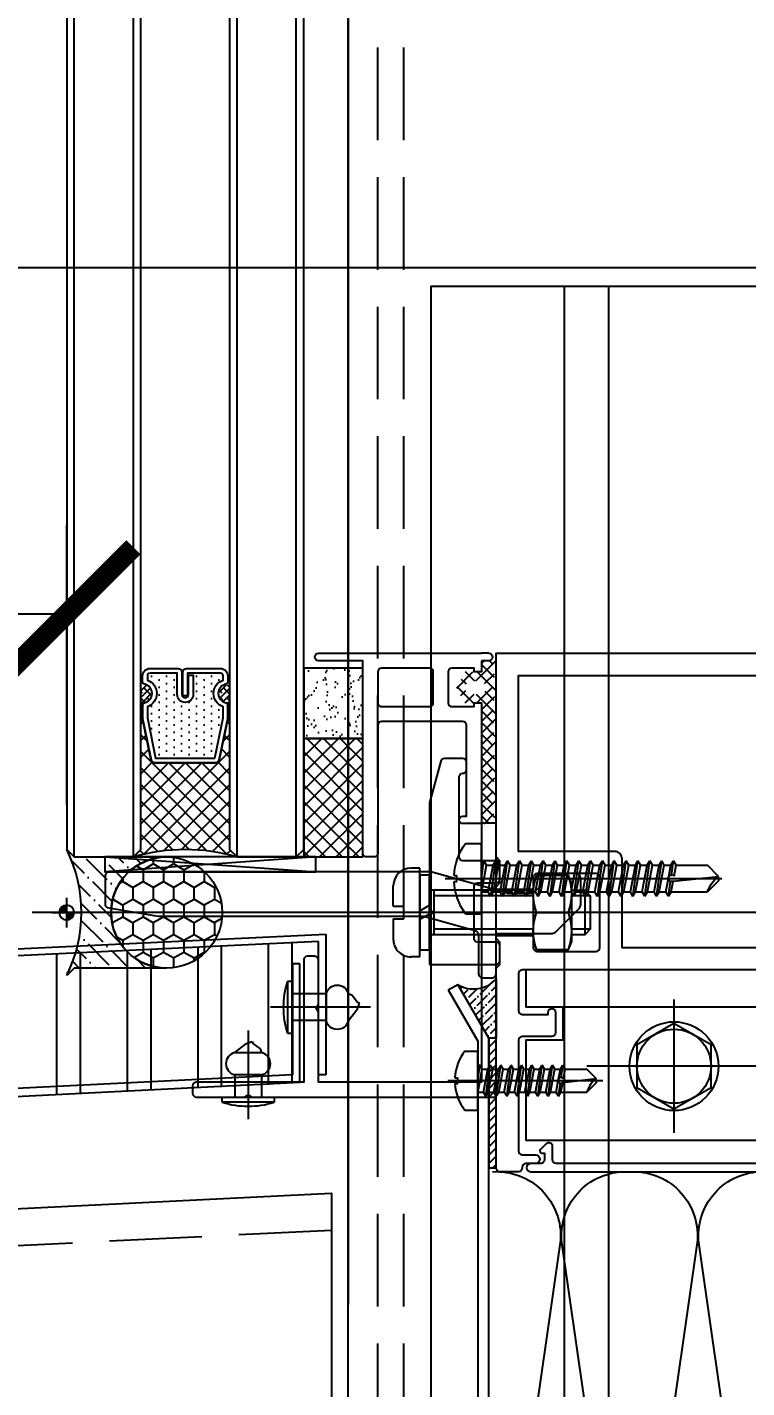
# Model space of a CAD drawing. Extents: x -8792 to 174344, y -43961 to 62816.
# Drawn here: x 120857.5 to 120954.7, y -8405.1 to -8221.4 of the extents above; entities that cross this region are included whole.
import ezdxf
from ezdxf.xclip import XClip

# ---------------------------------------------------------------- set-up
doc = ezdxf.new("R2010")
doc.units = 0
doc.header["$LTSCALE"] = 50
doc.header["$XCLIPFRAME"] = 0
for name, pattern in [('CENTER', [2, 1.25, -0.25, 0.25, -0.25]), ('CENTER2', [28.575, 19.05, -3.175, 3.175, -3.175]), ('DASH', [0.35, 0.25, -0.1]), ('DIVIDE', [1.25, 0.5, -0.25, 0, -0.25, 0, -0.25]), ('DOT2', [0.125, 0, -0.125]), ('HIDDEN', [0.375, 0.25, -0.125]), ('JIS_08_15', [17.25, 15, -0.75, 0.75, -0.75])]:
    doc.linetypes.add(name, pattern=pattern)
for name, color, linetype in [('#分隔线', 1, 'JIS_08_15'), ('#填充层', 8, 'Continuous'), ('#标注', 1, 'Continuous'), ('#玻璃', 130, 'Continuous'), ('#胶', 95, 'Continuous'), ('#虚线', 8, 'HIDDEN'), ('#轴线', 1, 'CENTER2'), ('#配件', 11, 'Continuous'), ('#铝型材', 3, 'Continuous'), ('#铝型材看线', 90, 'Continuous'), ('#铝板', 2, 'Continuous'), ('#非幕墙范围构件', 8, 'DASH'), ('0 @ 1', 7, 'Continuous'), ('0-钢材投影', 40, 'Continuous'), ('6 附件', 6, 'Continuous'), ('A-FLOR-OTLN', 4, 'DOT2'), ('PJ', 4, 'Continuous'), ('TC', 251, 'Continuous'), ('USER', 7, 'Continuous'), ('WA', 34, 'Continuous'), ('XC', 3, 'Continuous'), ('中心线', 1, 'CENTER2'), ('其他', 4, 'Continuous'), ('吊顶', 7, 'Continuous'), ('螺栓钉类', 241, 'Continuous'), ('螺钉', 233, 'Continuous')]:
    doc.layers.add(name, color=color, linetype=linetype)
doc.styles.add('JHZX', font='jrs.shx', dxfattribs={"width": 0.6, "bigfont": 'jhz.shx'})
doc.dimstyles.new('JZBZ-12', dxfattribs={"dimscale": 12, "dimtxt": 3, "dimasz": 1.5, "dimexe": 1, "dimexo": 1, "dimgap": 0.5, "dimtad": 1, "dimdec": 0, "dimdsep": 46, "dimtxsty": 'JHZX', "dimblk1": 'ARCHTICK', "dimblk2": 'ARCHTICK', "dimsah": 1, "dimcen": 0, "dimclrd": 1, "dimclre": 1, "dimclrt": 2, "dimadec": 3, "dimazin": 2, "dimtfac": 1, "dimtdec": 0, "dimtix": 1, "dimtmove": 0, "dimatfit": 3, "dimfxl": 0, "dimtolj": 1, "dimlwd": -1, "dimlwe": -1, "dimarcsym": 0})
pattern_1 = [(45, (-4671.38655, -3985.9669), (-0.449012806, 0.449012806), []), (135, (-4671.38655, -3985.9669), (-1.34703842, 0.449012806), [1.5875, -0.9525])]

# ---------------------------------------------------------------- blocks, each defined once
blk = doc.blocks.new('A$Cbd8d7c8c')
at = {"layer": 'A-FLOR-OTLN', "color": 8}
blk.add_lwpolyline([(-22721.25, -15689.87), (-43719.42, -33393.16, 0.413756), (-43991.61, -36560.98, 0.189672), (122158.17, -126683.04, 0.414786), (124666.02, -124719.49), (133885.17, -48361.88, 0.379931), (116453.25, -23207.95, 0.236452)], format="xyb", dxfattribs=at)
at = {"layer": '吊顶', "const_width": 3}
blk.add_lwpolyline([(36525.16, -42886.24, 0.056654), (31389.8, -41079.32), (30859.09, -40957.78, -0.112536), (21289.45, -36343.72, -0.028917), (3039.01, -19971.01, 0.413532), (-633.62, -19953.38), (-31397.94, -50352.84, 0.414781), (-31416.33, -54033.31, 0.170492), (123964.28, -129414.71, 0.412564), (126841.18, -127143.22), (136317.5, -48655.55, 1.269195), (87076.8, -54393.32)], format="xyb", dxfattribs=at)
blk = doc.blocks.new('螺栓X')
at = {"layer": '螺钉', "ltscale": 5}
for p, q in [((-728.78, -6445.81), (-728.78, -6448.31)), ((-724.28, -6445.81), (-724.28, -6448.31)), ((-729.53, -6446.56), (-723.53, -6446.56)), ((-726.53, -6453.07), (-726.53, -6448.76)), ((-729.53, -6453.51), (-729.53, -6467.51)), ((-728.78, -6453.51), (-728.78, -6466.94)), ((-724.28, -6453.51), (-724.28, -6466.94)), ((-723.53, -6453.51), (-723.53, -6467.51)), ((-729.53, -6466.94), (-723.53, -6466.94)), ((-726.77, -6468.81), (-727.52, -6467.51)), ((-725.62, -6468.81), (-726.37, -6467.51)), ((-732.53, -6468.81), (-732.53, -6470.01)), ((-720.53, -6468.81), (-732.53, -6468.81)), ((-720.53, -6468.81), (-720.53, -6470.01)), ((-727.39, -6472.41), (-727.39, -6470.99)), ((-725.67, -6470.99), (-727.39, -6470.99)), ((-725.67, -6472.41), (-725.67, -6470.99)), ((-727.39, -6472.41), (-730.13, -6472.41)), ((-725.67, -6472.41), (-722.93, -6472.41))]:
    blk.add_line(p, q, dxfattribs=at)
blk.add_lwpolyline([(-729.53, -6448.31), (-729.53, -6446.56), (-728.78, -6445.81), (-724.28, -6445.81), (-723.53, -6446.56), (-723.53, -6448.33)], dxfattribs=at)
for points in [[(-721.53, -6448.76, 0.178633), (-726.53, -6448.76, 0.178633), (-731.53, -6448.76)], [(-721.53, -6453.07, -0.178633), (-726.53, -6453.07, -0.178633), (-731.53, -6453.07)]]:
    blk.add_lwpolyline(points, format="xyb", dxfattribs=at)
for points in [[(-730.45, -6448.31), (-731.53, -6448.76), (-731.53, -6453.07), (-730.45, -6453.51), (-722.61, -6453.51), (-721.53, -6453.07), (-721.53, -6448.76), (-722.61, -6448.31)], [(-721.48, -6467.51), (-731.58, -6467.51), (-731.58, -6468.81), (-721.48, -6468.81)]]:
    blk.add_lwpolyline(points, close=True, dxfattribs=at)
for centre, start, end in [((-730.13, -6470.01), 180, 270), ((-722.93, -6470.01), 270, 0)]:
    blk.add_arc(centre, 2.4, start, end, dxfattribs=at)
blk = doc.blocks.new('utyiyuoiupop')
at = {"layer": '#胶'}
h = blk.add_hatch(dxfattribs=at)
h.set_pattern_fill('ANSI37', color=256, style=0)
h.set_pattern_definition([(45, (-5185.5796, 4197.8806), (-1.122532, 1.122532), []), (135, (-5185.5796, 4197.8806), (-1.122532, -1.122532), [])])
h.paths.add_polyline_path([(-23.5, 40), (-7.5, 40), (-7.5, 32), (-23.5, 32)])
at = {"layer": '#配件'}
h = blk.add_hatch(dxfattribs=at)
h.set_pattern_fill('AR-SAND', color=256, style=0)
h.set_pattern_definition([(37.5, (-5185.5796, 4197.8806), (-0.08000156, 2.4470662), [0, -1.9304, 0, -2.159, 0, -2.06375]), (7.5, (-5185.5796, 4197.8806), (2.2476164, 3.5841255), [0, -1.0414, 0, -1.7399, 0, -0.66675]), (327.5, (-5187.1417, 4197.8806), (3.95496185, 0.0071859), [0, -0.635, 0, -2.286, 0, -2.9845]), (317.5, (-5187.1417, 4197.8806), (3.8177823, 1.1146466), [0, -0.3175, 0, -1.4986, 0, -1.7145])])
h.paths.add_polyline_path([(-33, 40), (-33, 32), (-23.5, 32), (-23.5, 40)])
at = {"layer": '#胶'}
blk.add_lwpolyline([(-23.5, 40), (-23.5, 32), (-7.5, 32), (-7.5, 40)], close=True, dxfattribs=at)
at = {"layer": '#配件'}
blk.add_lwpolyline([(-33, 40), (-33, 32), (-23.5, 32), (-23.5, 40)], close=True, dxfattribs=at)
blk = doc.blocks.new('XDSFFGGH')
at = {"layer": '#胶'}
h = blk.add_hatch(dxfattribs=at)
h.set_pattern_fill('ANSI36', color=256, angle=-90, style=0)
h.set_pattern_definition([(315, (70143.882, 25666.6593), (3.08696304, -0.841899), [3.96875, -0.79375, 0, -0.79375])])
edge = h.paths.add_edge_path()
edge.add_line((65952, 20473.58), (65956.98, 20473.58))
edge.add_arc((65956.98, 20481.08), 7.5, 90, 270, ccw=False)
edge.add_line((65956.98, 20488.58), (65952, 20488.58))
edge.add_line((65952, 20488.58), (65951.44, 20488.58))
edge.add_line((65951.44, 20488.58), (65949.48, 20488.58))
edge.add_line((65949.48, 20488.58), (65948.48, 20488.58))
edge.add_line((65948.48, 20488.58), (65944.48, 20488.58))
edge.add_line((65944.48, 20488.58), (65943.48, 20489.58))
edge.add_arc((65926.23, 20481.08), 19.24, -26.2244, 26.2244, ccw=False)
edge.add_line((65943.48, 20472.58), (65944.48, 20473.58))
edge.add_line((65944.48, 20473.58), (65948.48, 20473.58))
edge.add_line((65948.48, 20473.58), (65949.48, 20473.58))
edge.add_line((65949.48, 20473.58), (65951, 20473.58))
edge.add_line((65951, 20473.58), (65952, 20473.58))
at = {"layer": '#配件'}
h = blk.add_hatch(dxfattribs=at)
h.set_pattern_fill('HONEY', color=256, angle=-90, style=0)
h.set_pattern_definition([(270, (70143.8821, 25666.6593), (1.374815, -2.38125), [1.5875, -3.175]), (30, (70143.8821, 25666.6593), (1.3748155, 2.38124972), [1.5875, -3.175]), (330, (70143.8821, 25666.6593), (2.7496305, -2.8e-07), [-3.175, 1.5875])])
edge = h.paths.add_edge_path()
edge.add_arc((65956.98, 20481.08), 7.5, 0, 360)
at = {"extrusion": (0, 0, -1)}
h = blk.add_hatch(color=1, dxfattribs=at)
edge = h.paths.add_edge_path()
edge.add_arc((-65943.48, 20481.08), 1, 360, 450)
edge.add_line((-65943.48, 20482.08), (-65943.48, 20481.08))
edge.add_line((-65943.48, 20481.08), (-65942.48, 20481.08))
edge = h.paths.add_edge_path()
edge.add_arc((-65943.48, 20481.08), 1, 180, 270)
edge.add_line((-65943.48, 20480.08), (-65943.48, 20481.08))
edge.add_line((-65943.48, 20481.08), (-65944.48, 20481.08))
at = {"layer": '#胶'}
for p, q in [((65943.48, 20489.58), (65944.48, 20488.58)), ((65944.48, 20488.58), (65956.98, 20488.58)), ((65944.48, 20473.58), (65943.48, 20472.58)), ((65956.98, 20473.58), (65944.48, 20473.58))]:
    blk.add_line(p, q, dxfattribs=at)
for centre, radius, start, end in [((65926.23, 20481.08), 19.24, 333.7756, 26.2244), ((65926.23, 20481.08), 19.24, 333.7756, 26.2244), ((65956.98, 20481.08), 7.5, 90, 270)]:
    blk.add_arc(centre, radius, start, end, dxfattribs=at)
at = {"layer": '#配件'}
blk.add_circle((65956.98, 20481.08), 7.5, dxfattribs=at)
at = {"color": 1, "extrusion": (0, 0, -1)}
for p, q in [((65943.48, 20479.08), (65943.48, 20483.08)), ((65941.48, 20481.08), (65945.48, 20481.08))]:
    blk.add_line(p, q, dxfattribs=at)
blk.add_circle((-65943.48, 20481.08), 1, dxfattribs=at)
blk = doc.blocks.new('*U181')
at = {"layer": '#玻璃'}
h = blk.add_hatch(dxfattribs=at)
h.set_pattern_fill('ANSI37', color=95, scale=0.5, style=0)
h.set_pattern_definition([(45, (-4671.3865, -3985.9669), (-1.122532, 1.122532), []), (135, (-4671.3865, -3985.9669), (-1.122532, -1.122532), [])])
edge = h.paths.add_edge_path()
edge.add_arc((13.23, -9.9), 0.5, 101.6636, 180, ccw=False)
edge.add_line((13.13, -9.41), (18.71, -8.25))
edge.add_line((18.71, -8.25), (20.54, -8.25))
edge.add_arc((20.54, -8.55), 0.3, 50.8824, 90, ccw=False)
edge.add_line((20.73, -8.32), (20.94, -8))
edge.add_line((20.94, -8), (1, -8))
edge.add_line((1, -8), (0, -7))
edge.add_arc((-24, -14), 25, -16.2602, 16.2602, ccw=False)
edge.add_line((0, -21), (1, -20))
edge.add_line((1, -20), (20.94, -20))
edge.add_line((20.94, -20), (20.73, -19.68))
edge.add_arc((20.54, -19.45), 0.3, 270, 309.1176, ccw=False)
edge.add_line((20.54, -19.75), (18.71, -19.75))
edge.add_line((18.71, -19.75), (18.71, -19.75))
edge.add_line((18.71, -19.75), (13.13, -18.59))
edge.add_arc((13.23, -18.1), 0.5, 180, 258.3364, ccw=False)
edge.add_line((12.73, -18.1), (12.73, -17.99))
edge.add_line((12.73, -17.99), (12.73, -14))
edge.add_line((12.73, -14), (12.73, -9.9))
h = blk.add_hatch(dxfattribs=at)
h.set_pattern_fill('DOTS', color=95, scale=0.5, style=0)
h.set_pattern_definition([(180, (460.724, -235.7474), (-0.5051136, 1.0102273), [0, -1.0102273])])
edge = h.paths.add_edge_path()
edge.add_line((21.95, -15.08), (24.82, -15.08))
edge.add_line((24.82, -15.08), (24.82, -18.2))
edge.add_ellipse((24.18, -18.2), major_axis=(0.45, 0.45), ratio=1, start_angle=225, end_angle=315, ccw=False)
edge.add_line((24.18, -18.84), (23.88, -18.84))
edge.add_ellipse((22.08, -19.47), major_axis=(1.35, 1.35), ratio=1, start_angle=334.4712, end_angle=475.5288)
edge.add_line((20.28, -18.84), (18.77, -18.84))
edge.add_line((18.77, -18.84), (13.36, -17.72))
edge.add_line((13.36, -17.72), (13.36, -10.28))
edge.add_line((13.36, -10.28), (18.77, -9.16))
edge.add_line((18.77, -9.16), (20.28, -9.16))
edge.add_ellipse((22.08, -8.53), major_axis=(1.35, 1.35), ratio=1, start_angle=154.4712, end_angle=295.5288)
edge.add_line((23.88, -9.16), (24.18, -9.16))
edge.add_ellipse((24.18, -9.8), major_axis=(0.45, 0.45), ratio=1, start_angle=315, end_angle=405, ccw=False)
edge.add_line((24.82, -9.8), (24.82, -13.68))
edge.add_line((24.82, -13.68), (24.56, -13.68))
edge.add_line((24.56, -13.68), (24.56, -12.92))
edge.add_line((24.56, -12.92), (21.95, -12.92))
edge.add_ellipse((21.95, -14), major_axis=(-0.765, 0.765), ratio=1, start_angle=-45, end_angle=135)
h = blk.add_hatch(dxfattribs=at)
h.set_pattern_fill('ANSI38', color=95, scale=0.2, style=0)
h.set_pattern_definition(pattern_1)
edge = h.paths.add_edge_path(flags=17)
edge.add_arc((22.08, -8.25), 1.17, 167.4361, 372.5639)
edge.add_line((23.22, -8), (20.94, -8))
edge = h.paths.add_edge_path(flags=17)
edge.add_arc((22.08, -8.25), 1.17, 167.4361, 372.5639)
edge.add_line((23.22, -8), (20.94, -8))
edge = h.paths.add_edge_path()
edge.add_ellipse((22.08, -19.75), major_axis=(0.827, 0.827), ratio=1, start_angle=302.4361, end_angle=507.5639)
edge.add_line((20.94, -20), (23.22, -20))
h = blk.add_hatch(dxfattribs=at)
h.set_pattern_fill('ANSI38', color=95, scale=0.2, style=0)
h.set_pattern_definition(pattern_1)
edge = h.paths.add_edge_path()
edge.add_arc((22.08, -8.25), 1.17, 167.4361, 372.5639)
edge.add_line((23.22, -8), (20.94, -8))
at = {"layer": '#玻璃', "color": 8, "linetype": 'Continuous'}
for p, q in [((0, 1), (603.58, 1)), ((0, -7), (603.58, -7)), ((0, -21), (603.58, -21)), ((0, -29), (603.58, -29))]:
    blk.add_line(p, q, dxfattribs=at)
at = {"layer": '#玻璃', "color": 130}
for points in [[(603.58, -8), (1, -8), (0, -7), (0, 1), (1, 2), (603.58, 2)], [(603.58, -30), (1, -30), (0, -29), (0, -21), (1, -20), (603.58, -20)]]:
    blk.add_lwpolyline(points, dxfattribs=at)
at = {"layer": '#玻璃', "color": 95, "elevation": 0}
for points in [[(12.73, -9.9, -0.355771), (13.13, -9.41), (18.71, -8.25), (20.54, -8.25, -0.17236), (20.73, -8.32), (20.94, -8), (1, -8), (0, -7, -0.142857), (0, -21), (1, -20), (20.94, -20), (20.73, -19.68, -0.17236), (20.54, -19.75), (18.71, -19.75), (18.71, -19.75), (13.13, -18.59, -0.355771), (12.73, -18.1), (12.73, -17.99), (12.73, -14)], [(13.36, -10.01), (18.77, -8.89), (20.28, -8.89, 0.706484), (23.88, -8.89), (24.45, -8.89, -0.414214), (24.82, -9.25), (24.82, -13.68), (21.74, -13.68), (21.74, -14.32), (24.95, -14.32, 0.414214), (25.45, -13.82), (25.45, -9.25, 0.414214), (24.45, -8.25), (23.62, -8.25, 0.35849), (23.33, -8.5, -0.823747), (20.83, -8.5, 0.358491), (20.54, -8.25), (18.71, -8.25), (13.13, -9.41, 0.355771), (12.73, -9.9), (12.73, -14), (12.73, -17.99), (12.73, -18.1, 0.355771), (13.13, -18.59), (13.23, -18.62), (13.23, -18.62), (18.71, -19.75), (20.54, -19.75, 0.358491), (20.83, -19.5, -0.823747), (23.33, -19.5, 0.35849), (23.62, -19.75), (24.45, -19.75, 0.414214), (25.45, -18.75), (25.45, -14.95, 0.414214), (24.95, -14.45), (21.95, -14.45, -1), (21.95, -13.55), (24.56, -13.55), (24.56, -12.92), (21.95, -12.92, 1), (21.95, -15.08), (24.82, -15.08), (24.82, -18.75, -0.414214), (24.45, -19.11), (23.88, -19.11, 0.706484), (20.28, -19.11), (18.77, -19.11), (13.36, -17.99), (13.36, -14)]]:
    blk.add_lwpolyline(points, format="xyb", close=True, dxfattribs=at)
blk = doc.blocks.new('dfggag')
at = {"layer": '#胶'}
h = blk.add_hatch(dxfattribs=at)
h.set_pattern_fill('ANSI37', color=256, scale=0.7, angle=180, style=0)
h.set_pattern_definition([(225, (24881.2711, 37583.7198), (0.78577241, -0.78577241), []), (315, (24881.2711, 37583.7198), (0.78577241, 0.78577241), [])])
edge = h.paths.add_edge_path(flags=16)
edge.add_line((36412.47, 17353.98), (36411.47, 17353.98))
edge.add_arc((36411.47, 17354.88), 0.9, 90.0013, 270.0013, ccw=False)
edge.add_line((36411.47, 17355.78), (36412.47, 17355.78))
edge.add_arc((36412.47, 17354.88), 0.9, -89.9987, 90.0013, ccw=False)
edge = h.paths.add_edge_path()
edge.add_line((36409.17, 17371.28), (36409.67, 17370.78))
edge.add_line((36409.67, 17370.78), (36409.17, 17370.28))
edge.add_line((36409.17, 17370.28), (36409.67, 17369.78))
edge.add_line((36409.67, 17369.78), (36409.17, 17369.28))
edge.add_line((36409.17, 17369.28), (36409.67, 17368.78))
edge.add_line((36409.67, 17368.78), (36409.17, 17368.28))
edge.add_line((36409.17, 17368.28), (36409.67, 17367.78))
edge.add_line((36409.67, 17367.78), (36409.17, 17367.28))
edge.add_line((36409.17, 17367.28), (36409.67, 17366.78))
edge.add_line((36409.67, 17366.78), (36409.17, 17366.28))
edge.add_line((36409.17, 17366.28), (36409.67, 17365.78))
edge.add_line((36409.67, 17365.78), (36409.17, 17365.28))
edge.add_line((36409.17, 17365.28), (36409.67, 17364.78))
edge.add_line((36409.67, 17364.78), (36409.17, 17364.28))
edge.add_line((36409.17, 17364.28), (36409.67, 17363.78))
edge.add_line((36409.67, 17363.78), (36409.17, 17363.28))
edge.add_line((36409.17, 17363.28), (36409.67, 17362.78))
edge.add_line((36409.67, 17362.78), (36409.17, 17362.28))
edge.add_line((36409.17, 17362.28), (36409.67, 17361.78))
edge.add_line((36409.67, 17361.78), (36409.17, 17361.28))
edge.add_line((36409.17, 17361.28), (36409.67, 17360.78))
edge.add_line((36409.67, 17360.78), (36409.17, 17360.28))
edge.add_line((36409.17, 17360.28), (36409.67, 17359.78))
edge.add_line((36409.67, 17359.78), (36409.17, 17359.28))
edge.add_line((36409.17, 17359.28), (36409.67, 17358.78))
edge.add_line((36409.67, 17358.78), (36409.17, 17358.28))
edge.add_line((36409.17, 17358.28), (36409.67, 17357.78))
edge.add_line((36409.67, 17357.78), (36409.17, 17357.28))
edge.add_line((36409.17, 17357.28), (36409.67, 17356.78))
edge.add_line((36409.67, 17356.78), (36409.17, 17356.28))
edge.add_line((36409.17, 17356.28), (36409.67, 17355.78))
edge.add_line((36409.67, 17355.78), (36409.17, 17355.28))
edge.add_line((36409.17, 17355.28), (36409.67, 17354.78))
edge.add_line((36409.67, 17354.78), (36409.17, 17354.28))
edge.add_line((36409.17, 17354.28), (36409.67, 17353.78))
edge.add_line((36409.67, 17353.78), (36409.17, 17353.28))
edge.add_line((36409.17, 17353.28), (36409.67, 17352.78))
edge.add_line((36409.67, 17352.78), (36409.17, 17352.28))
edge.add_line((36409.17, 17352.28), (36409.67, 17351.78))
edge.add_line((36409.67, 17351.78), (36409.17, 17351.28))
edge.add_line((36409.17, 17351.28), (36411.17, 17351.28))
edge.add_line((36411.17, 17351.28), (36411.17, 17352.88))
edge.add_line((36411.17, 17352.88), (36412.08, 17352.88))
edge.add_arc((36412.08, 17352.58), 0.3, 56.3113, 90.0013, ccw=False)
edge.add_line((36412.24, 17352.83), (36412.8, 17352.45))
edge.add_arc((36412.97, 17352.7), 0.3, 236.3113, 330.0197)
edge.add_line((36413.23, 17352.55), (36414.48, 17354.73))
edge.add_arc((36414.22, 17354.88), 0.3, 330.0197, 389.983)
edge.add_line((36414.48, 17355.03), (36413.23, 17357.2))
edge.add_arc((36412.97, 17357.05), 0.3, 29.983, 123.6914)
edge.add_line((36412.8, 17357.3), (36412.24, 17356.93))
edge.add_arc((36412.08, 17357.18), 0.3, 270.0013, 303.6914, ccw=False)
edge.add_line((36412.08, 17356.88), (36411.17, 17356.88))
edge.add_line((36411.17, 17356.88), (36411.17, 17373.28))
edge.add_line((36411.17, 17373.28), (36409.17, 17373.28))
edge.add_line((36409.17, 17373.28), (36409.67, 17372.78))
edge.add_line((36409.67, 17372.78), (36409.17, 17372.28))
edge.add_line((36409.17, 17372.28), (36409.67, 17371.78))
edge.add_line((36409.67, 17371.78), (36409.17, 17371.28))
blk.add_lwpolyline([(36409.67, 17350.78), (36409.67, 17350.78)], dxfattribs=at)
blk = doc.blocks.new('ASDSD')
at = {"color": 8}
for points in [[(362608.6, -1405.5), (362637.1, -1407.5)], [(362637.1, -1405.5), (362608.6, -1407.5)]]:
    blk.add_lwpolyline(points, dxfattribs=at)
blk.add_lwpolyline([(362637.1, -1405.5), (362608.6, -1405.5), (362608.6, -1407.5), (362637.1, -1407.5)], close=True, dxfattribs=at)
at = {"layer": 'XC'}
blk.add_lwpolyline([(362667.47, -1408.35), (362667.47, -1409.14, -0.198912), (362667.29, -1409.56), (362666.61, -1410.24, -0.198912), (362666.18, -1410.42), (362663.05, -1410.42, -0.113342), (362662.79, -1410.36), (362652.66, -1407.52, 0.068417), (362652.5, -1407.5), (362609.25, -1407.5, 0.414214), (362608.65, -1408.1), (362608.65, -1411.79, 0.366629), (362609.15, -1412.38), (362615.8, -1413.49, 0.041311), (362615.9, -1413.5), (362651.67, -1413.5, -0.068417), (362651.84, -1413.52), (362658.63, -1415.43, -0.336267), (362659.07, -1416), (362659.07, -1421.22, 0.414214), (362659.67, -1421.82), (362660.87, -1421.82, 0.414214), (362661.47, -1421.22), (362661.47, -1416.06, -0.414214), (362661.71, -1415.82), (362669.02, -1415.82, 0.198912), (362669.45, -1415.64), (362672.69, -1412.4, 0.198912), (362672.87, -1411.97), (362672.87, -1408.35, 0.414214), (362672.27, -1407.75), (362668.07, -1407.75, 0.414214)], format="xyb", close=True, dxfattribs=at)
blk = doc.blocks.new('dfgg')
at = {"layer": '#铝型材'}
for p, q in [((362660.47, -1447), (362659.47, -1447)), ((362660.47, -1448), (362659.47, -1448))]:
    blk.add_line(p, q, dxfattribs=at)
blk.add_lwpolyline([(362659.47, -1447), (362659.47, -1445.5), (362658.47, -1445.5), (362658.47, -1446), (362655.47, -1446, -0.41422), (362654.97, -1445.5), (362654.97, -1441.3, -0.414204), (362655.47, -1440.8), (362658.47, -1440.8), (362658.47, -1441.3), (362659.47, -1441.3), (362659.47, -1425), (362656.97, -1425, 0.414214), (362656.47, -1425.5), (362656.47, -1425.5, 0.414214), (362656.97, -1426), (362657.47, -1426), (362657.47, -1438.3, -0.414214), (362656.97, -1438.8), (362645.97, -1438.8, -0.414213), (362645.47, -1438.3), (362645.47, -1421, 0.414213), (362644.97, -1420.5), (362643.97, -1420.5, 0.414214), (362643.47, -1421), (362643.47, -1447), (362637.47, -1447, 0.414214), (362636.97, -1447.5, 0.414214), (362637.47, -1448), (362659.47, -1448)], format="xyb", dxfattribs=at)
blk.add_lwpolyline([(362645.97, -1440.8), (362652.47, -1440.8, -0.414214), (362652.97, -1441.3), (362652.97, -1445.5, -0.414214), (362652.47, -1446), (362645.97, -1446, -0.414214), (362645.47, -1445.5), (362645.47, -1441.3, -0.414214)], format="xyb", close=True, dxfattribs=at)
for start, end in [(0, 89.997), (269.997, 0)]:
    blk.add_arc((362660.47, -1447.5), 0.5, start, end, dxfattribs=at)
blk = doc.blocks.new('螺栓M6-俯')
at = {"layer": '#分隔线', "ltscale": 0.6}
for p, q in [((0, 9), (0, -9)), ((11.77, 0), (-11.77, 0))]:
    blk.add_line(p, q, dxfattribs=at)
at = {"layer": '#配件'}
blk.add_lwpolyline([(-5, -2.89), (0, -5.77), (5, -2.89), (5, 2.89), (0, 5.77), (-5, 2.89)], close=True, dxfattribs=at)
for radius in [6, 5]:
    blk.add_circle((0, 0), radius, dxfattribs=at)
blk = doc.blocks.new('sdasdf')
at = {"layer": '#轴线'}
blk.add_line((362778.83, -1413), (362598.82, -1413), dxfattribs=at)
at = {"layer": '#铝型材'}
for points in [[(362661.47, -1440.14), (362661.47, -1420.58, -0.198912), (362661.53, -1420.44), (362661.97, -1420), (362661.97, -1417), (362661.53, -1416.56, -0.198912), (362661.47, -1416.42), (362661.47, -1416.3, -0.414214), (362661.67, -1416.1), (362666.17, -1416.1, -0.414214), (362666.47, -1416.4), (362666.47, -1417.75, 0.414214), (362666.97, -1418.25), (362674.97, -1418.25, 0.414214), (362675.47, -1417.75), (362675.47, -1408.25, 0.414214), (362674.97, -1407.75), (362666.97, -1407.75, 0.414214), (362666.47, -1408.25), (362666.47, -1409.6, -0.414214), (362666.17, -1409.9), (362661.67, -1409.9, -0.414214), (362661.47, -1409.7), (362661.47, -1409.58, -0.198912), (362661.53, -1409.44), (362661.97, -1409), (362661.97, -1406), (362661.53, -1405.56, -0.198912), (362661.47, -1405.42), (362661.47, -1401), (362661.47, -1378), (362770.97, -1378, -0.414214), (362771.47, -1378.5), (362771.47, -1413), (362771.47, -1425.3), (362771.47, -1442.32), (362771.47, -1447.5, -0.414214), (362770.97, -1448), (362768.47, -1448, -0.414214), (362767.97, -1447.5), (362767.97, -1447.4, 0.414214), (362767.47, -1446.9), (362766.17, -1446.9, -1), (362766.17, -1445.7), (362767.97, -1445.7, 0.414214), (362768.47, -1445.2), (362768.47, -1442.32), (362768.47, -1432), (362768.47, -1430.25, 0.414214), (362767.97, -1429.75), (362763.97, -1429.75, -0.414214), (362763.47, -1429.25), (362763.47, -1426.45, -1), (362764.47, -1426.45), (362764.47, -1426.75), (362767.97, -1426.75, 0.414214), (362768.47, -1426.25), (362768.47, -1421.25, 0.414214), (362767.97, -1420.75), (362700.77, -1420.75), (362664.97, -1420.75, 0.414214), (362664.47, -1421.25), (362664.47, -1426.25, 0.414214), (362664.97, -1426.75), (362668.47, -1426.75), (362668.47, -1426.45, -1), (362669.47, -1426.45), (362669.47, -1429.25, -0.414214), (362668.97, -1429.75), (362664.97, -1429.75, 0.414214), (362664.47, -1430.25), (362664.47, -1432), (362664.47, -1442.32), (362664.47, -1445.2, 0.414214), (362664.97, -1445.7), (362666.77, -1445.7, -1), (362666.77, -1446.9), (362665.47, -1446.9, 0.414214), (362664.97, -1447.4), (362664.97, -1447.5, -0.414214), (362664.47, -1448), (362661.97, -1448, -0.414214), (362661.47, -1447.5), (362661.47, -1442.32)], [(362768.47, -1417.75), (362678.47, -1417.75), (362678.47, -1413), (362678.47, -1405.75, 0.414214), (362677.47, -1404.75), (362664.47, -1404.75), (362664.47, -1381), (362768.47, -1381), (362768.47, -1413)], [(362669.07, -1444.58, 0.668179), (362668.22, -1444.23), (362667.46, -1444.99, 0.668179), (362667.67, -1445.5), (362667.97, -1445.5), (362667.97, -1446.4, -0.414214), (362667.47, -1446.9), (362666.12, -1446.9, 1), (362666.12, -1448), (362766.92, -1448, 0.414214), (362767.27, -1447.65), (362767.27, -1447.61, 0.379616), (362766.96, -1447.26), (362765.38, -1446.98, -0.362977), (362764.97, -1446.49), (362764.97, -1446, -0.414214), (362765.47, -1445.5), (362765.97, -1445.5, 0.414214), (362766.47, -1445), (362766.47, -1445, 0.414214), (362765.97, -1444.5), (362764.37, -1444.5, 0.414214), (362763.87, -1445), (362763.87, -1446.4, -0.414214), (362763.37, -1446.9), (362669.57, -1446.9, -0.414214), (362669.07, -1446.4)]]:
    blk.add_lwpolyline(points, format="xyb", close=True, dxfattribs=at)
at = {"layer": '#铝型材看线'}
blk.add_lwpolyline([(362767.47, -1425.75), (362767.47, -1420.75), (362665.47, -1420.75), (362665.47, -1425.75)], close=True, dxfattribs=at)
blk.add_lwpolyline([(362670.47, -1425.75), (362670.47, -1430.25), (362665.47, -1430.25), (362665.47, -1443.75), (362767.47, -1443.75), (362767.47, -1430.25), (362762.47, -1430.25), (362762.47, -1425.75)], dxfattribs=at)
at = {"layer": 'USER'}
for p in [(362685.47, -1433.75), (362716.47, -1433.75)]:
    blk.add_blockref('螺栓M6-俯', p, dxfattribs=at)
at = {"layer": 'USER', "xscale": -1}
blk.add_blockref('螺栓M6-俯', (362747.47, -1433.75), dxfattribs=at)
blk = doc.blocks.new('*U327')
at = {"layer": '6 附件', "linetype": 'DIVIDE'}
blk.add_line((0, -8.05), (0, 5.45), dxfattribs=at)
at = {"layer": '6 附件', "linetype": 'ByBlock'}
for p, q in [((-3.5, 2.45), (-3.5, 3.15)), ((-3.5, 3.15), (3.5, 3.15)), ((3.5, 2.45), (-3.5, 2.45)), ((-1.8, -2.05), (-1.8, 2.45)), ((1.8, -2.05), (1.8, 2.45)), ((3.5, 3.15), (3.5, 2.45)), ((-1.8, -2.05), (1.8, -2.05)), ((-1.61, -5.58), (-1.8, -5.05)), ((1.8, -5.05), (-1.8, -5.05)), ((1.8, -5.05), (0.21, -6.3)), ((-0.63, -6.3), (-1.61, -5.58)), ((-0.55, -6.55), (-0.63, -6.3)), ((0.21, -6.3), (-0.55, -6.55))]:
    blk.add_line(p, q, dxfattribs=at)
for centre, radius, start, end in [((0, -7.91), 11.6, 72.4408, 107.5592), ((-1.46, -3.55), 1.54, 102.6804, 257.3196), ((1.46, -3.55), 1.54, 282.6804, 77.3196)]:
    blk.add_arc(centre, radius, start, end, dxfattribs=at)
blk = doc.blocks.new('*U328')
at = {"layer": '6 附件', "linetype": 'DIVIDE'}
blk.add_line((0, -6.55), (0, 5.45), dxfattribs=at)
at = {"layer": '6 附件', "linetype": 'ByBlock'}
for p, q in [((-3.5, 2.45), (-3.5, 3.15)), ((-3.5, 3.15), (3.5, 3.15)), ((3.5, 2.45), (-3.5, 2.45)), ((-1.8, -0.55), (-1.8, 2.45)), ((1.8, -0.55), (1.8, 2.45)), ((3.5, 3.15), (3.5, 2.45)), ((-1.8, -0.55), (1.8, -0.55)), ((-1.61, -4.08), (-1.8, -3.55)), ((1.8, -3.55), (-1.8, -3.55)), ((1.8, -3.55), (0.21, -4.8)), ((-0.63, -4.8), (-1.61, -4.08)), ((-0.55, -5.05), (-0.63, -4.8)), ((0.21, -4.8), (-0.55, -5.05))]:
    blk.add_line(p, q, dxfattribs=at)
for centre, radius, start, end in [((0, -7.91), 11.6, 72.4408, 107.5592), ((-1.46, -2.05), 1.54, 102.6804, 257.3196), ((1.46, -2.05), 1.54, 282.6804, 77.3196)]:
    blk.add_arc(centre, radius, start, end, dxfattribs=at)
blk = doc.blocks.new('*U133')
at = {"layer": '中心线', "color": 1, "linetype": 'CENTER', "ltscale": 2.357948}
blk.add_line((0, -4.91), (0, 32.44), dxfattribs=at)
at = {"layer": '其他', "linetype": 'Continuous'}
for p, q in [((-1.79, 25.61), (-0.37, 25.88)), ((0.34, 26.02), (1.79, 26.29)), ((0.48, 25.67), (2.4, 25.94)), ((-2.4, 25.26), (-0.39, 25.55)), ((-2.4, 23.66), (2.4, 24.34)), ((-1.79, 24.91), (0, 25.25)), ((-1.79, 24.01), (1.79, 24.69)), ((-1.79, 23.31), (1.79, 23.99)), ((0.23, 25.29), (1.79, 25.59)), ((-2.4, 22.06), (2.4, 22.74)), ((-1.79, 22.41), (1.79, 23.09)), ((-1.79, 21.71), (1.79, 22.39)), ((-2.4, 20.46), (2.4, 21.14)), ((-1.79, 20.81), (1.79, 21.49)), ((-1.79, 20.11), (1.79, 20.79)), ((-2.4, 18.86), (2.4, 19.54)), ((-1.79, 19.21), (1.79, 19.89)), ((-1.79, 18.51), (1.79, 19.19)), ((-2.4, 17.26), (2.4, 17.94)), ((-1.79, 17.61), (1.79, 18.29)), ((-1.79, 16.91), (1.79, 17.59)), ((-1.79, 16.01), (1.79, 16.69)), ((-2.4, 15.66), (2.4, 16.34)), ((-2.4, 14.06), (2.4, 14.74)), ((-1.79, 15.31), (1.79, 15.99)), ((-1.79, 14.41), (1.79, 15.09)), ((-2.4, 12.46), (2.4, 13.14)), ((-1.79, 13.71), (1.79, 14.39)), ((-1.79, 12.81), (1.79, 13.49)), ((-2.4, 10.86), (2.4, 11.54)), ((-1.79, 12.11), (1.79, 12.79)), ((-1.79, 11.21), (1.79, 11.89)), ((-1.79, 10.51), (1.79, 11.19)), ((-2.4, 9.26), (2.4, 9.94)), ((-1.79, 9.61), (1.79, 10.29)), ((-1.79, 8.91), (1.79, 9.59)), ((-2.4, 7.66), (2.4, 8.34)), ((-1.79, 8.01), (1.79, 8.69)), ((-1.79, 7.31), (1.79, 7.99)), ((-2.4, 6.06), (2.4, 6.74)), ((-1.79, 6.41), (1.79, 7.09)), ((-1.79, 5.71), (1.79, 6.39)), ((-2.4, 4.46), (2.4, 5.14)), ((-1.79, 4.81), (1.79, 5.49)), ((-1.79, 4.11), (1.79, 4.79)), ((-1.79, 3.21), (1.79, 3.89)), ((-2.4, 2.86), (2.4, 3.54)), ((-2.4, 1.26), (2.4, 1.94)), ((-1.79, 2.51), (1.79, 3.19)), ((-1.79, 1.61), (1.79, 2.29)), ((-1.87, 0), (1.79, 0.69)), ((-1.79, 0.91), (1.79, 1.59)), ((0, 0), (2.4, 0.34))]:
    blk.add_line(p, q, dxfattribs=at)
at = {"layer": '螺栓钉类', "linetype": 'Continuous'}
for p, q in [((-0.3, 32), (-1.79, 30.51)), ((-0.37, 25.88), (0.3, 32)), ((0, 32), (-0.3, 32)), ((0, 32), (0.3, 32)), ((0.3, 32), (1.79, 30.51)), ((-1.79, 25.61), (-1.79, 30.51)), ((1.79, 26.29), (1.79, 30.51)), ((1.79, 26.29), (2.4, 25.94)), ((1.79, 25.59), (2.4, 25.94)), ((-2.4, 25.26), (-1.79, 25.61)), ((-2.4, 25.26), (-1.79, 24.91)), ((-2.4, 23.66), (-1.79, 24.01)), ((-1.79, 24.01), (-1.79, 24.91)), ((1.79, 24.69), (1.79, 25.59)), ((1.79, 24.69), (2.4, 24.34)), ((1.79, 23.99), (2.4, 24.34)), ((1.79, 23.09), (1.79, 23.99)), ((-2.4, 23.66), (-1.79, 23.31)), ((-2.4, 22.06), (-1.79, 22.41)), ((-2.4, 22.06), (-1.79, 21.71)), ((-1.79, 22.41), (-1.79, 23.31)), ((1.79, 23.09), (2.4, 22.74)), ((1.79, 22.39), (2.4, 22.74)), ((1.79, 21.49), (1.79, 22.39)), ((-2.4, 20.46), (-1.79, 20.81)), ((-2.4, 20.46), (-1.79, 20.11)), ((-1.79, 20.81), (-1.79, 21.71)), ((1.79, 21.49), (2.4, 21.14)), ((1.79, 20.79), (2.4, 21.14)), ((1.79, 19.89), (1.79, 20.79)), ((-2.4, 18.86), (-1.79, 19.21)), ((-2.4, 18.86), (-1.79, 18.51)), ((-1.79, 19.21), (-1.79, 20.11)), ((-1.79, 17.61), (-1.79, 18.51)), ((1.79, 19.89), (2.4, 19.54)), ((1.79, 19.19), (2.4, 19.54)), ((1.79, 18.29), (1.79, 19.19)), ((-2.4, 17.26), (-1.79, 17.61)), ((-2.4, 17.26), (-1.79, 16.91)), ((-1.79, 16.01), (-1.79, 16.91)), ((1.79, 18.29), (2.4, 17.94)), ((1.79, 17.59), (2.4, 17.94)), ((1.79, 16.69), (1.79, 17.59)), ((1.79, 16.69), (2.4, 16.34)), ((-2.4, 15.66), (-1.79, 16.01)), ((-2.4, 15.66), (-1.79, 15.31)), ((-1.79, 14.41), (-1.79, 15.31)), ((1.79, 15.99), (2.4, 16.34)), ((1.79, 15.09), (1.79, 15.99)), ((1.79, 15.09), (2.4, 14.74)), ((1.79, 14.39), (2.4, 14.74)), ((-2.4, 14.06), (-1.79, 14.41)), ((-2.4, 14.06), (-1.79, 13.71)), ((-1.79, 12.81), (-1.79, 13.71)), ((1.79, 13.49), (1.79, 14.39)), ((1.79, 13.49), (2.4, 13.14)), ((1.79, 12.79), (2.4, 13.14)), ((-2.4, 12.46), (-1.79, 12.81)), ((-2.4, 12.46), (-1.79, 12.11)), ((-2.4, 10.86), (-1.79, 11.21)), ((-1.79, 11.21), (-1.79, 12.11)), ((1.79, 11.89), (1.79, 12.79)), ((1.79, 11.89), (2.4, 11.54)), ((1.79, 11.19), (2.4, 11.54)), ((1.79, 10.29), (1.79, 11.19)), ((-2.4, 10.86), (-1.79, 10.51)), ((-2.4, 9.26), (-1.79, 9.61)), ((-2.4, 9.26), (-1.79, 8.91)), ((-1.79, 9.61), (-1.79, 10.51)), ((1.79, 10.29), (2.4, 9.94)), ((1.79, 9.59), (2.4, 9.94)), ((1.79, 8.69), (1.79, 9.59)), ((-2.4, 7.66), (-1.79, 8.01)), ((-2.4, 7.66), (-1.79, 7.31)), ((-1.79, 8.01), (-1.79, 8.91)), ((1.79, 8.69), (2.4, 8.34)), ((1.79, 7.99), (2.4, 8.34)), ((1.79, 7.09), (1.79, 7.99)), ((-2.4, 6.06), (-1.79, 6.41)), ((-2.4, 6.06), (-1.79, 5.71)), ((-1.79, 6.41), (-1.79, 7.31)), ((-1.79, 4.81), (-1.79, 5.71)), ((1.79, 7.09), (2.4, 6.74)), ((1.79, 6.39), (2.4, 6.74)), ((1.79, 5.49), (1.79, 6.39)), ((-2.4, 4.46), (-1.79, 4.81)), ((-2.4, 4.46), (-1.79, 4.11)), ((-1.79, 3.21), (-1.79, 4.11)), ((1.79, 5.49), (2.4, 5.14)), ((1.79, 4.79), (2.4, 5.14)), ((1.79, 3.89), (1.79, 4.79)), ((1.79, 3.89), (2.4, 3.54)), ((-2.4, 2.86), (-1.79, 3.21)), ((-2.4, 2.86), (-1.79, 2.51)), ((-1.79, 1.61), (-1.79, 2.51)), ((1.79, 3.19), (2.4, 3.54)), ((1.79, 2.29), (1.79, 3.19)), ((1.79, 2.29), (2.4, 1.94)), ((1.79, 1.59), (2.4, 1.94)), ((-4.75, -2.14), (-4.75, 0)), ((-4.75, 0), (-1.99, 0)), ((-2.4, 1.26), (-1.79, 1.61)), ((-2.4, 1.26), (-1.79, 0.91)), ((-1.99, 0), (2.6, 0)), ((-1.79, 0.2), (-1.79, 0.91)), ((1.79, 0.69), (1.79, 1.59)), ((1.79, 0.69), (2.4, 0.34)), ((2.4, 0.2), (2.4, 0.34)), ((2.6, 0), (4.75, 0)), ((4.75, -2.14), (4.75, 0)), ((-0.4, -3.3), (0.4, -3.3)), ((-0.4, -3.69), (-0.4, -3.3)), ((0.4, -3.69), (0.4, -3.3))]:
    blk.add_line(p, q, dxfattribs=at)
for centre, radius, start, end in [((-3.34, 34.9), 4.65, 289.468, 321.5036), ((0.04, 25.69), 0.447, 154.9328, 46.41), ((-1.99, 0.2), 0.2, 270, 0), ((2.6, 0.2), 0.2, 180, 270), ((0, 4.3), 8, 233.5764, 267.134), ((0, 4.3), 8, 272.866, 306.4236)]:
    blk.add_arc(centre, radius, start, end, dxfattribs=at)
blk = doc.blocks.new('A$Cb70f4211')
at = {"layer": 'XC'}
blk.add_lwpolyline([(23, 22), (23, -15), (21, -15), (21, 20), (-1, 20), (-1, 10.5), (-1.3, 10), (-1, 9.5), (-1, 3.5, -0.414214), (-1.5, 3), (-2.5, 3, -0.414214), (-3, 3.5), (-3, 20), (-17.5, 20, -0.414214), (-18, 20.5), (-18, 21.5, -0.414213), (-17.5, 22), (-11, 22), (-10.5, 21.7), (-10, 22), (23, 22)], format="xyb", dxfattribs=at)
at = {"layer": '6 附件', "xscale": -1, "rotation": 0.0001287275399075583}
blk.add_blockref('*U328', (-10.5, 19.55), dxfattribs=at)
at = {"layer": '6 附件', "rotation": 90}
blk.add_blockref('*U327', (-2.02, 9.88), dxfattribs=at)
at = {"layer": '螺栓钉类', "rotation": 270}
blk.add_blockref('*U133', (21, -7.5), dxfattribs=at)
blk = doc.blocks.new('A$C4fdf1d9b')
at = {"layer": 'TC', "ltscale": 0.5}
h = blk.add_hatch(dxfattribs=at)
h.set_pattern_fill('ANSI32', color=256, scale=2, angle=225, style=0)
h.set_pattern_definition([(270, (2, -1757.5), (9.525, -2e-15), []), (270, (-1.175, -1760.675), (9.525, -2e-15), [])])
h.paths.add_polyline_path([(2, 67.5), (20, 49.5), (484, 72.5), (484, 91.5)])
h.paths.add_polyline_path([(151, -1449), (169, -1431), (19, -1431), (1, -1449)])
h.paths.add_polyline_path([(301, -1649), (319, -1631), (169, -1631), (151, -1649)])
h.paths.add_polyline_path([(341.5, -1849), (342.5, -1831), (319, -1831), (301, -1849)])
h.paths.add_polyline_path([(359.5, -1831), (359.5, -1849), (2481.17, -1849), (2481.17, -1831)])
at = {"layer": '#虚线', "color": 8, "linetype": 'DASH'}
blk.add_line((485.74, 52.5), (114.77, 34.2), dxfattribs=at)
at = {"layer": '#铝板'}
blk.add_lwpolyline([(342.5, -1850), (300, -1850), (300, -1650), (150, -1650), (150, -1450), (0, -1450), (0, 69.5), (485, 92.5), (485, 73.5), (484, 73.5), (484, 91.5), (1, 68.5), (1, -1449), (151, -1449), (151, -1649), (301, -1649), (301, -1849), (341.5, -1849)], dxfattribs=at)
at = {"layer": '#铝板', "color": 6}
for points in [[(480.5, 88.5), (480.5, 73.5), (19, 50.5), (19, -1431), (169, -1431), (169, -1631), (319, -1631), (319, -1831), (338, -1831)], [(339.5, -1830), (320, -1830), (320, -1630), (170, -1630), (170, -1430), (20, -1430), (20, 49.5), (481.5, 72.5), (481.5, 88.5), (480.5, 88.5)]]:
    blk.add_lwpolyline(points, dxfattribs=at)
at = {"layer": 'WA'}
blk.add_lwpolyline([(114.77, 39.2), (485.74, 57.5), (485.74, 7.5), (114.77, -10.8)], dxfattribs=at)
at = {"color": 6, "ltscale": 10, "xscale": -1, "rotation": 180.0012328125937}
blk.add_blockref('A$Cb70f4211', (485, 92.5), dxfattribs=at)
blk = doc.blocks.new('_ARCHTICK')
at = {"color": 0, "linetype": 'ByBlock', "const_width": 0.15}
blk.add_lwpolyline([(-0.5, -0.5), (0.5, 0.5)], dxfattribs=at)
blk = doc.blocks.new('*D182')
at = {"layer": '#标注', "color": 1, "ltscale": 10, "transparency": 16777216}
for p, q in [((120412.87, -8354.89), (120412.87, -8288.66)), ((120862.87, -8326.39), (120862.87, -8288.66)), ((120412.87, -8300.66), (120862.87, -8300.66))]:
    blk.add_line(p, q, dxfattribs=at)
at = {"layer": 'Defpoints', "color": 0, "ltscale": 10, "transparency": 16777216}
for p in [(120862.87, -8300.66), (120862.87, -8338.39), (120412.87, -8366.89)]:
    blk.add_point(p, dxfattribs=at)
at = {"layer": '#标注', "color": 1, "ltscale": 10, "transparency": 16777216, "xscale": 18, "yscale": 18, "zscale": 18, "rotation": 180}
blk.add_blockref('_ARCHTICK', (120412.87, -8300.66), dxfattribs=at)
at = {"layer": '#标注', "color": 1, "ltscale": 10, "transparency": 16777216, "xscale": 18, "yscale": 18, "zscale": 18}
blk.add_blockref('_ARCHTICK', (120862.87, -8300.66), dxfattribs=at)
at = {"layer": '#标注', "color": 2, "ltscale": 10, "transparency": 16777216, "insert": (120637.87, -8276.66), "char_height": 36, "attachment_point": 5, "style": 'JHZX'}
blk.add_mtext('\\A1;450', dxfattribs=at)
blk = doc.blocks.new('*D201')
at = {"layer": '#标注', "color": 1, "ltscale": 10, "transparency": 16777216}
for p, q in [((120825.86, -7817.81), (120789.17, -7817.81)), ((120801.17, -7817.81), (120801.17, -8437.39)), ((120850.87, -8437.39), (120789.17, -8437.39))]:
    blk.add_line(p, q, dxfattribs=at)
at = {"layer": 'Defpoints', "color": 0, "ltscale": 10, "transparency": 16777216}
for p in [(120837.86, -7817.81), (120801.17, -8437.39), (120862.87, -8437.39)]:
    blk.add_point(p, dxfattribs=at)
at = {"layer": '#标注', "color": 1, "ltscale": 10, "transparency": 16777216, "xscale": 18, "yscale": 18, "zscale": 18}
for p, rotation in [((120801.17, -7817.81), 90), ((120801.17, -8437.39), 270)]:
    blk.add_blockref('_ARCHTICK', p, dxfattribs=dict(at, rotation=rotation))
at = {"layer": '#标注', "color": 2, "ltscale": 10, "transparency": 16777216, "insert": (120777.17, -8127.6), "char_height": 36, "attachment_point": 5, "rotation": 90, "style": 'JHZX'}
blk.add_mtext('\\A1;DIM', dxfattribs=at)
blk = doc.blocks.new('A$C786C1F8B')
at = {"color": 1, "linetype": 'CENTER', "ltscale": 2.357948}
blk.add_line((4, 20.93), (4, 0), dxfattribs=at)
at = {"color": 3, "linetype": 'Continuous'}
for p, q in [((0, 18.6), (0, 16.88)), ((3.6, 19.97), (3.6, 19.58)), ((3.6, 19.58), (4.4, 19.58)), ((4.4, 19.97), (4.4, 19.58)), ((8, 18.6), (8, 16.88)), ((0, 16.88), (2.25, 16.88)), ((2.25, 16.88), (6.31, 16.88)), ((2.45, 16.68), (2.45, 16.1)), ((5.55, 16.26), (6.11, 16.58)), ((6.11, 16.68), (6.11, 16.58)), ((6.31, 16.88), (8, 16.88)), ((1.89, 15.77), (2.45, 16.1)), ((1.89, 15.77), (2.45, 15.45)), ((1.89, 14.37), (2.45, 14.7)), ((2.45, 15.45), (2.45, 14.7)), ((5.55, 16.26), (5.55, 15.51)), ((5.55, 15.51), (6.11, 15.18)), ((5.55, 14.86), (6.11, 15.18)), ((5.55, 14.86), (5.55, 14.11)), ((1.89, 14.37), (2.45, 14.05)), ((1.89, 12.97), (2.45, 13.3)), ((1.89, 12.97), (2.45, 12.65)), ((2.45, 14.05), (2.45, 13.3)), ((5.55, 14.11), (6.11, 13.78)), ((5.55, 13.46), (6.11, 13.78)), ((5.55, 13.46), (5.55, 12.71)), ((1.89, 11.57), (2.45, 11.9)), ((1.89, 11.57), (2.45, 11.25)), ((2.45, 12.65), (2.45, 11.9)), ((2.45, 11.25), (2.45, 10.5)), ((5.55, 12.71), (6.11, 12.38)), ((5.55, 12.06), (6.11, 12.38)), ((5.55, 12.06), (5.55, 11.31)), ((5.55, 11.31), (6.11, 10.98)), ((1.89, 10.17), (2.45, 10.5)), ((1.89, 10.17), (2.45, 9.85)), ((2.45, 9.85), (2.45, 9.1)), ((5.55, 10.66), (6.11, 10.98)), ((5.55, 10.66), (5.55, 9.91)), ((5.55, 10.66), (5.55, 9.91)), ((5.55, 9.91), (6.11, 9.58)), ((5.55, 9.26), (6.11, 9.58)), ((5.55, 9.26), (5.55, 8.51)), ((1.89, 8.77), (2.45, 9.1)), ((1.89, 8.77), (2.45, 8.45)), ((1.89, 7.37), (2.45, 7.7)), ((1.89, 7.37), (2.45, 7.05)), ((2.45, 8.45), (2.45, 7.7)), ((5.55, 8.51), (6.11, 8.18)), ((5.55, 7.86), (6.11, 8.18)), ((5.55, 7.86), (5.55, 7.11)), ((1.89, 5.97), (2.45, 6.3)), ((1.89, 5.97), (2.45, 5.65)), ((2.45, 7.05), (2.45, 6.3)), ((2.45, 5.65), (2.45, 2.13)), ((5.55, 7.11), (6.11, 6.78)), ((5.55, 6.46), (6.11, 6.78)), ((5.55, 6.46), (5.55, 5.71)), ((5.55, 5.71), (6.11, 5.38)), ((3.74, 5.41), (4.3, 0.88)), ((5.55, 5.06), (6.11, 5.38)), ((5.55, 5.06), (5.55, 2.13)), ((3.7, 0.88), (2.45, 2.13)), ((4.3, 0.88), (5.55, 2.13)), ((4, 0.88), (3.7, 0.88)), ((4, 0.88), (4.3, 0.88))]:
    blk.add_line(p, q, dxfattribs=at)
at = {"color": 6, "linetype": 'Continuous'}
for p, q in [((2.31, 16.88), (5.55, 16.26)), ((4, 16.88), (6.11, 16.58)), ((1.89, 15.77), (6.11, 15.18)), ((2.45, 16.1), (5.55, 15.51)), ((2.45, 15.45), (5.55, 14.86)), ((2.45, 14.7), (5.55, 14.11)), ((1.89, 14.37), (6.11, 13.78)), ((1.89, 12.97), (6.11, 12.38)), ((2.45, 14.05), (5.55, 13.46)), ((2.45, 13.3), (5.55, 12.71)), ((1.89, 11.57), (6.11, 10.98)), ((2.45, 12.65), (5.55, 12.06)), ((2.45, 11.9), (5.55, 11.31)), ((2.45, 11.25), (5.55, 10.66)), ((1.89, 10.17), (6.11, 9.58)), ((2.45, 10.5), (5.55, 9.91)), ((2.45, 9.85), (5.55, 9.26)), ((1.89, 8.77), (6.11, 8.18)), ((1.89, 7.37), (6.11, 6.78)), ((2.45, 9.1), (5.55, 8.51)), ((2.45, 8.45), (5.55, 7.86)), ((2.45, 7.7), (5.55, 7.11)), ((1.89, 5.97), (3.68, 5.72)), ((2.45, 7.05), (5.55, 6.46)), ((2.45, 6.3), (4, 6)), ((2.45, 5.65), (3.74, 5.41)), ((4.22, 5.96), (5.55, 5.71)), ((4.42, 5.62), (6.11, 5.38)), ((4.24, 5.31), (5.55, 5.06))]:
    blk.add_line(p, q, dxfattribs=at)
at = {"color": 3, "linetype": 'Continuous'}
for centre, radius, start, end in [((4, 13.48), 6.5, 93.5281, 127.9799), ((4, 13.48), 6.5, 52.0201, 86.4719), ((2.25, 16.68), 0.2, 0, 90), ((6.31, 16.68), 0.2, 90, 180), ((4.04, 5.63), 0.377, 302.2726, 216.0659), ((1.45, -1.35), 3.62, 37.9849, 73.9232)]:
    blk.add_arc(centre, radius, start, end, dxfattribs=at)
blk = doc.blocks.new('ADFADF')
h = blk.add_hatch()
h.set_pattern_fill('ANSI36', color=8, scale=0.5, angle=180)
h.set_pattern_definition([(225, (2396.816, 2649.4839), (-0.4209495, -1.54348152), [1.984375, -0.396875, 0, -0.396875])])
h.paths.add_polyline_path([(-111, 191.03, -0.361298), (-116.2, 190.29), (-112, 183.02), (-111, 183.02)])
h = blk.add_hatch()
h.set_pattern_fill('ANSI31', color=8, scale=0.5, angle=180)
h.set_pattern_definition([(225, (2396.816, 2671.4553), (0.561266, -0.561266), [])])
h.paths.add_polyline_path([(-111, 183.02), (-112, 183.02), (-112, 165.51), (-111, 165.51)])
at = {"layer": '#填充层', "extrusion": (0, 1.22465e-16, -1)}
for points in [[(111.49, 165, 0.451718), (102.32, 155.77), (111.42, 92.23, -0.451718)], [(93.07, 92.23), (102.17, 155.77, 0.451718), (93, 165, 0.451718), (83.83, 155.77), (92.93, 92.23, -0.451718)], [(74.58, 92.23), (83.68, 155.77, 0.451718), (74.51, 165, 0.451718)]]:
    blk.add_lwpolyline(points, format="xyb", dxfattribs=at)
at = {"color": 8}
blk.add_lwpolyline([(-111, 191.03), (-111, 183.02), (-112, 183.02), (-116.11, 190.13)], dxfattribs=at)
blk.add_lwpolyline([(-111, 183.02), (-112, 183.02), (-112, 165.51), (-111, 165.51)], close=True, dxfattribs=at)
at = {"layer": '0-钢材投影', "color": 34}
blk.add_line((-117.5, 189.54), (-116.2, 190.29), dxfattribs=at)
for points in [[(-140.79, 4.2), (-133.52, 0), (-112, 0), (-112, 183.02), (-116.2, 190.29)], [(-117.5, 189.54), (-113.5, 182.62), (-113.5, 1.5), (-133.12, 1.5), (-140.04, 5.5)]]:
    blk.add_lwpolyline(points, dxfattribs=at)
blk.add_arc((-114.05, 193.79), 4.11, 238.3595, 317.8184, dxfattribs=at)
at = {"layer": '#配件', "rotation": 90.00128337395218}
blk.add_blockref('A$C786C1F8B', (-96.62, 173.3), dxfattribs=at)
blk = doc.blocks.new('ASDFAS')
at = {"layer": '#非幕墙范围构件', "color": 8, "linetype": 'DASH', "ltscale": 50}
for p, q in [((-92.93, 280, 0), (-92.93, 0)), ((-74.93, 280, 0), (-74.93, 0)), ((-68.93, 280, 0), (-68.93, 0))]:
    blk.add_line(p, q, dxfattribs=at)
at = {"layer": '#非幕墙范围构件', "color": 8, "linetype": 'DASH', "ltscale": 50, "elevation": 0}
blk.add_lwpolyline([(-92.93, 280), (92.07, 280)], dxfattribs=at)

msp = doc.modelspace()

# ---------------------------------------------------------------- linework, layer by layer
at = {"layer": '#虚线', "color": 8, "linetype": 'DASH'}
for p, q in [((120904.876, -8516.677), (120904.876, -7817.815)), ((120908.376, -8516.677), (120908.376, -7817.815))]:
    msp.add_line(p, q, dxfattribs=at)
at = {"layer": '#轴线'}
msp.add_line((121038.227, -8340.978), (120858.218, -8340.978), dxfattribs=at)
at = {"layer": '#铝型材', "ltscale": 10}
msp.add_line((120900.856, -8516.677), (120900.856, -7817.815), dxfattribs=at)
at = {"layer": '#铝型材'}
msp.add_lwpolyline([(120911.869, -8347.978), (120920.869, -8347.978, 0.4142136), (120921.369, -8347.478), (120921.369, -8345.478, 0.4142136), (120920.869, -8344.978), (120918.369, -8344.978, -0.4142136), (120917.869, -8344.478), (120917.869, -8340.978), (120917.869, -8337.478, -0.4142136), (120918.369, -8336.978), (120920.869, -8336.978, 0.4142136), (120921.369, -8336.478), (120921.369, -8334.478, 0.4142136), (120920.869, -8333.978), (120916.369, -8333.978, -0.4142136), (120915.869, -8333.478), (120915.869, -8322.678, -0.4142136), (120916.369, -8322.178, 0.4142136), (120916.869, -8321.678), (120916.869, -8320.678, 0.4142136), (120916.369, -8320.178), (120913.861, -8320.178, 0.3394543), (120913.378, -8320.548), (120911.869, -8326.178), (120911.869, -8340.478), (120912.369, -8340.978), (120911.869, -8341.478)], format="xyb", close=True, dxfattribs=at)
at = {"layer": '#铝型材看线'}
msp.add_line((120900.856, -7817.815), (120900.856, -8393.892), dxfattribs=at)

# ---------------------------------------------------------------- block references
at = {"layer": '#标注', "color": 6}
msp.add_blockref('ADFADF', (121031.869, -8540.978), dxfattribs=at)
at = {"layer": '#玻璃', "xscale": -1, "rotation": 270}
msp.add_blockref('*U181', (120892.869, -8333.478), dxfattribs=at)
at = {"layer": '#铝型材', "rotation": 180}
msp.add_blockref('dfggag', (157330.038, 9044.299), dxfattribs=at)
at = {"layer": '#铝型材'}
msp.add_blockref('XDSFFGGH', (54919.388, -28822.057), dxfattribs=at)
at = {"ltscale": 10}
ref = msp.add_blockref('A$Cbd8d7c8c', (22321.982, 94074.685), dxfattribs=at)
XClip(ref).set_block_clipping_path([(76291.0063025201, -72283.9918497168), (103268.9259821397, -47877.3086105986)])
msp.add_blockref('sdasdf', (-241740.601, -6927.978))
at = {"xscale": -1, "rotation": 180}
msp.add_blockref('dfgg', (-241740.601, -9753.978), dxfattribs=at)
at = {"lineweight": 0, "rotation": 270}
msp.add_blockref('utyiyuoiupop', (120862.869, -8340.978), dxfattribs=at)
at = {"color": 6, "ltscale": 10}
msp.add_blockref('A$C4fdf1d9b', (120412.869, -8436.392), dxfattribs=at)
at = {"layer": '0 @ 1'}
msp.add_blockref('ASDSD', (-241740.601, -6927.978), dxfattribs=at)
at = {"layer": 'Defpoints', "color": 20, "true_color": 0xf73408}
msp.add_blockref('ASDFAS', (121004.958, -8536.392, 0), dxfattribs=at)
at = {"layer": 'PJ', "color": 3, "rotation": 270}
msp.add_blockref('螺栓X', (127379.381, -9067.506), dxfattribs=at)

# ---------------------------------------------------------------- dimensions: what is measured, and where the dimension line sits
at = {"layer": '#标注', "ltscale": 10}
dim = msp.add_linear_dim(base=(120801.171, -8437.392), p1=(120837.861, -7817.815), p2=(120862.869, -8437.392), angle=90, text='DIM', dimstyle='JZBZ-12', dxfattribs=at)
dim.commit()
dim.dimension.update_dxf_attribs({"geometry": '*D201', "text_midpoint": (120777.171, -8127.603)})
dim = msp.add_linear_dim(base=(120862.869, -8300.663), p1=(120412.869, -8366.892), p2=(120862.869, -8338.392), dimstyle='JZBZ-12', dxfattribs=at)
dim.commit()
dim.dimension.update_dxf_attribs({"geometry": '*D182', "text_midpoint": (120637.869, -8276.663)})

# ---------------------------------------------------------------- leaders
msp.add_leader([(120969.939, -8309.853), (120969.939, -8253.938), (120599.709, -8253.938)], dimstyle='JZBZ-12', dxfattribs=at)

doc.saveas('drawing.dxf')
